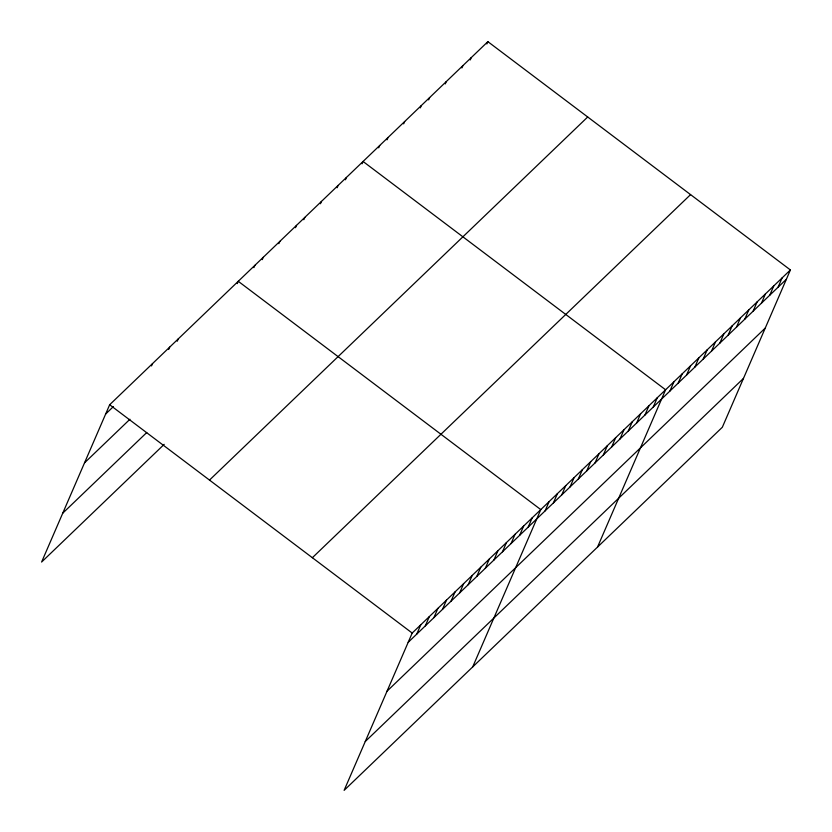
<?xml version="1.0" encoding="UTF-8"?>
<svg xmlns="http://www.w3.org/2000/svg" width="832" height="832" viewBox="0 0 832 832"><rect width="100%" height="100%" fill="white"/><g stroke="black" fill="none" stroke-linecap="round" stroke-linejoin="round"><path stroke-width="1.25" d="M790.4 269.953L412.194 633.048L344.126 790.348L722.332 427.253L790.4 269.953L487.874 41.652L109.668 404.747L41.6 562.047L164.185 444.35M151.528 365.914L152.526 363.594M168.667 349.461L169.676 347.131M177.247 341.224L178.246 338.905M237.255 283.618L238.254 281.289L540.779 509.6L472.711 666.9M253.895 267.634L254.904 265.314M262.215 259.646L263.224 257.327M278.855 243.672L279.864 241.353M295.495 227.698L296.504 225.378M303.815 219.71L304.824 217.391M320.455 203.736L321.464 201.417M337.095 187.762L338.104 185.432M345.426 179.774L346.424 177.445M362.066 163.79L363.064 161.47L665.59 389.782L597.522 547.071M378.706 147.815L379.704 145.496M387.026 139.828L388.024 137.509M403.666 123.854L404.664 121.534M420.306 107.879L421.314 105.56M428.626 99.892L429.634 97.562M445.266 83.907L446.274 81.588M461.906 67.933L462.914 65.614M470.226 59.946L471.234 57.626M486.866 43.971L487.874 41.652M416.749 634.109L420.763 624.822M425.318 625.872L429.343 616.595M433.898 617.646L437.913 608.358M442.468 609.419L446.482 600.132M451.038 601.182L455.062 591.906M459.618 592.956L463.632 583.669M468.187 584.73L472.202 575.442M476.757 576.493L480.771 567.216M485.326 568.266L489.351 558.979M493.906 560.04L497.921 550.753M502.476 551.803L506.49 542.526M511.046 543.577L515.07 534.29M519.626 535.34L523.64 526.063M528.195 527.114L532.21 517.826M545.085 510.9L549.11 501.613M553.405 502.913L557.43 493.626M561.725 494.915L565.75 485.638M570.045 486.928L574.07 477.651M578.365 478.941L582.39 469.664M586.695 470.954L590.71 461.677M595.015 462.966L599.03 453.679M603.335 454.979L607.35 445.692M611.655 446.992L615.67 437.705M619.975 439.005L623.99 429.718M628.295 431.018L632.31 421.73M636.615 423.03L640.63 413.743M644.935 415.043L648.95 405.756M653.255 407.046L657.27 397.769M669.895 391.071L673.91 381.794M678.215 383.084L682.23 373.807M686.535 375.097L690.55 365.81M694.855 367.11L698.87 357.822M703.175 359.122L707.19 349.835M711.495 351.135L715.52 341.848M719.815 343.148L723.84 333.861M728.135 335.161L732.16 325.874M736.455 327.174L740.48 317.886M744.775 319.186L748.8 309.899M753.106 311.189L757.12 301.912M761.426 303.202L765.44 293.925M769.746 295.214L773.76 285.938M778.066 287.227L782.08 277.95M105.654 414.034L113.37 406.619M84.51 462.873L129.948 419.255M62.733 513.198L146.744 432.546M209.498 480.085L587.704 116.99M312.364 557.71L690.57 194.615M408.179 642.335L786.386 279.24M387.036 691.184L765.242 328.089M365.258 741.51L743.465 378.414M109.668 404.747L412.194 633.048"/></g></svg>
